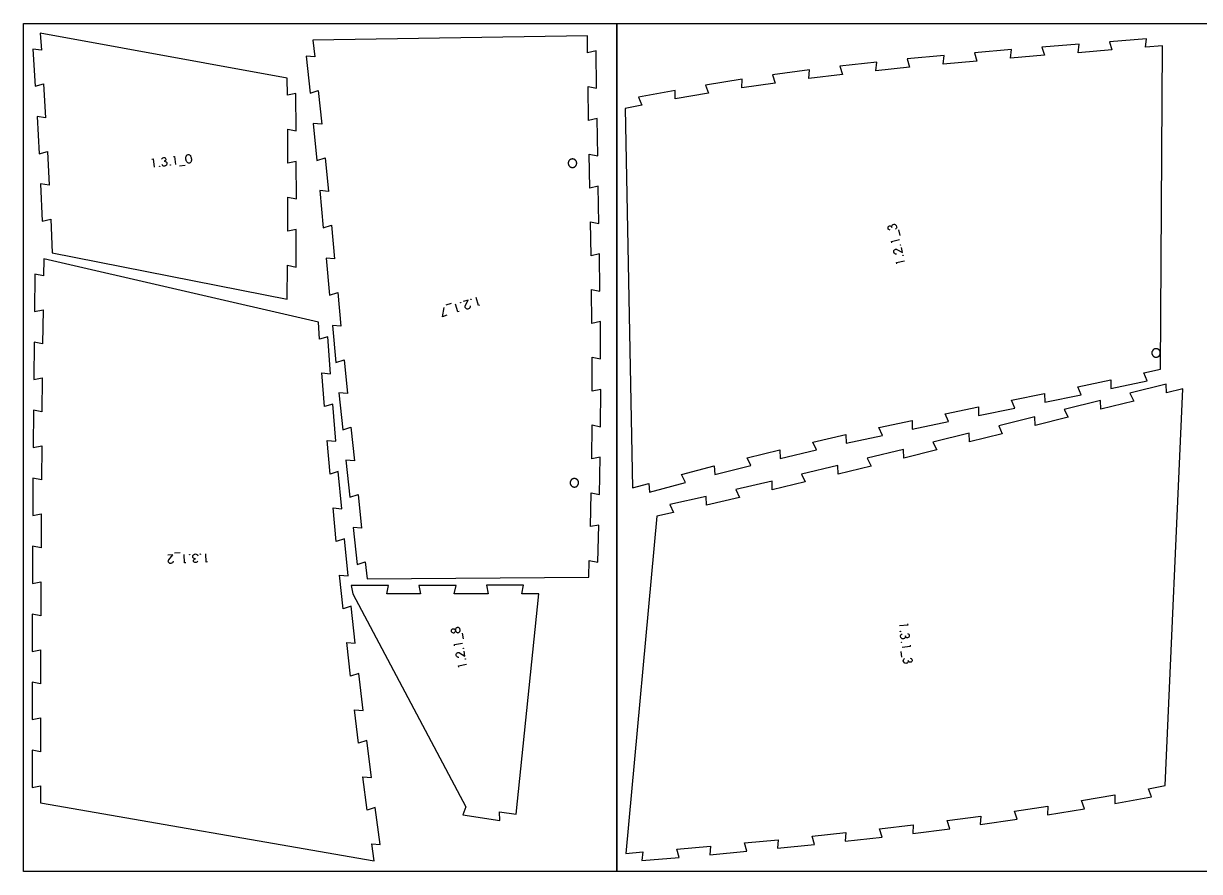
# Model space of a CAD drawing. Header units: millimetres. Extents: x -7040 to -2840, y -1100 to 1000.
# Drawn here: x -7040 to -5653, y -1100 to -100 of the extents above; entities that cross this region are included whole.
import ezdxf

# ---------------------------------------------------------------- set-up
doc = ezdxf.new("R2010")
doc.units = ezdxf.units.MM
doc.header["$MEASUREMENT"] = 0
for name, color, linetype, true_color in [('Default', 18, 'Continuous', 0x000000), ('nest_recut pieces$l_engrave_text', 5, 'Continuous', 0x0000ff), ('nest_recut pieces$l_inner_cut', 3, 'Continuous', 0x00ff00), ('nest_recut pieces$l_outer_cut', 1, 'Continuous', 0xff0000)]:
    doc.layers.add(name, color=color, linetype=linetype, true_color=true_color)

msp = doc.modelspace()

# ---------------------------------------------------------------- linework, layer by layer
at = {"layer": 'Default'}
for points in [[(-7040.5, -1100), (-7040.5, -100), (-6340.5, -100), (-6340.5, -1100)], [(-6340.5, -1100), (-6340.5, -100), (-5640.5, -100), (-5640.5, -1100)]]:
    msp.add_lwpolyline(points, close=True, dxfattribs=at)
at = {"layer": 'nest_recut pieces$l_engrave_text'}
for points in [[(-6889, -259.9), (-6887.5, -259.7), (-6886.4, -269.4)], [(-6877.5, -260.1), (-6877, -259.2), (-6876.6, -258.6), (-6876, -258.2), (-6875.1, -257.9), (-6874.2, -258), (-6873.4, -258.4), (-6872.8, -259), (-6872.5, -259.9), (-6872.6, -260.8), (-6873.1, -261.6), (-6873.8, -262.1), (-6874.7, -262.5), (-6873.3, -262.7), (-6872.2, -263.1), (-6871.5, -263.8), (-6871.2, -264.6), (-6871.2, -265.4), (-6871.3, -266), (-6871.6, -266.6), (-6871.9, -267.1), (-6873, -267.9), (-6874.3, -268.2), (-6875.2, -268.1), (-6876, -267.7), (-6876.5, -267.2), (-6877.1, -266.4)], [(-6863.6, -256.8), (-6862.2, -256.7), (-6861, -266.4)], [(-6856.3, -267.8), (-6849.6, -267)], [(-6018, -343.6), (-6018.9, -343.3), (-6019.5, -342.9), (-6020.1, -342.4), (-6020.4, -341.5), (-6020.4, -340.6), (-6020.2, -339.7), (-6019.6, -339), (-6018.8, -338.6), (-6017.9, -338.6), (-6017, -339.1), (-6016.4, -339.7), (-6015.9, -340.6), (-6015.9, -339.1), (-6015.6, -338), (-6015, -337.3), (-6014.2, -336.9), (-6013.4, -336.8), (-6012.8, -336.8), (-6012.1, -337), (-6011.6, -337.3), (-6010.8, -338.2), (-6010.3, -339.6), (-6010.2, -340.4), (-6010.6, -341.3), (-6011, -341.9), (-6011.8, -342.5)], [(-6006, -350), (-6007.6, -343.4)], [(-6016.1, -358.5), (-6016.4, -357.1), (-6006.9, -354.8)], [(-6010.4, -371.9), (-6010.9, -371.9), (-6011.6, -371.8), (-6012.1, -371.6), (-6012.6, -371.3), (-6013.3, -370.7), (-6013.7, -369.8), (-6013.8, -369.2), (-6013.8, -368.7), (-6013.7, -368.1), (-6013.5, -367.6), (-6012.7, -366.7), (-6012.2, -366.4), (-6011.8, -366.2), (-6010.8, -366.2), (-6010.5, -366.2), (-6010.3, -366.2), (-6009.9, -366.3), (-6003.3, -370), (-6004.6, -364.3)], [(-6010.2, -383.3), (-6010.5, -381.9), (-6001, -379.7)], [(-6513.6, -433.1), (-6513.6, -433.6), (-6513.6, -434.4), (-6513.8, -434.9), (-6514, -435.4), (-6514.7, -436.1), (-6515.5, -436.6), (-6516.1, -436.7), (-6516.6, -436.8), (-6517.2, -436.7), (-6517.7, -436.5), (-6518.6, -435.8), (-6519, -435.3), (-6519.2, -434.9), (-6519.3, -433.9), (-6519.3, -433.6), (-6519.3, -433.5), (-6519.2, -433), (-6516, -426.2), (-6521.6, -427.9)], [(-6502.3, -432.1), (-6503.6, -432.6), (-6506.5, -423.2)], [(-6540.9, -444.1), (-6546.2, -445.8), (-6544.2, -434.9)], [(-6535.8, -430.2), (-6542.3, -432.3)], [(-6526.6, -439.7), (-6528, -440.1), (-6530.9, -430.8)], [(-6863.8, -734), (-6864, -734.5), (-6864.2, -735.2), (-6864.5, -735.7), (-6864.9, -736.1), (-6865.7, -736.6), (-6866.6, -736.9), (-6867.2, -736.8), (-6867.7, -736.7), (-6868.2, -736.5), (-6868.7, -736.2), (-6869.4, -735.3), (-6869.6, -734.7), (-6869.7, -734.2), (-6869.6, -733.3), (-6869.5, -733), (-6869.4, -732.8), (-6869.2, -732.4), (-6864.4, -726.7), (-6870.2, -726.9)], [(-6855.5, -724.4), (-6862.3, -724.6)], [(-6849.1, -735.9), (-6850.6, -736), (-6850.9, -726.2)], [(-6835, -733.9), (-6835.6, -734.7), (-6836, -735.2), (-6836.7, -735.6), (-6837.5, -735.8), (-6838.5, -735.7), (-6839.3, -735.2), (-6839.8, -734.5), (-6840.1, -733.6), (-6839.9, -732.7), (-6839.3, -732), (-6838.6, -731.5), (-6837.6, -731.2), (-6839, -730.9), (-6840, -730.4), (-6840.6, -729.7), (-6840.9, -728.8), (-6840.8, -728.1), (-6840.7, -727.4), (-6840.4, -726.8), (-6840, -726.4), (-6838.9, -725.7), (-6837.5, -725.5), (-6836.6, -725.6), (-6835.9, -726.1), (-6835.4, -726.7), (-6834.9, -727.6)], [(-6823.6, -735), (-6825, -735.1), (-6825.4, -725.3)], [(-5997.3, -808), (-5997.1, -809.4), (-6006.9, -810.5)], [(-6531.9, -833.9), (-6532.1, -832.5), (-6522.5, -830.6)], [(-6521.4, -825.8), (-6522.7, -819.1)], [(-5997.5, -819.5), (-5996.7, -819.9), (-5996.1, -820.3), (-5995.7, -821), (-5995.4, -821.8), (-5995.5, -822.7), (-5995.9, -823.6), (-5996.5, -824.2), (-5997.4, -824.5), (-5998.3, -824.4), (-5999.1, -823.9), (-5999.6, -823.2), (-6000, -822.3), (-6000.2, -823.7), (-6000.6, -824.7), (-6001.2, -825.4), (-6002.2, -825.7), (-6002.9, -825.7), (-6003.6, -825.6), (-6004.1, -825.4), (-6004.6, -825), (-6005.4, -823.9), (-6005.7, -822.6), (-6005.6, -821.7), (-6005.2, -820.9), (-6004.7, -820.4), (-6003.9, -819.8)], [(-6526.8, -847.6), (-6527.3, -847.5), (-6528, -847.4), (-6528.5, -847.2), (-6528.9, -846.9), (-6529.6, -846.2), (-6530, -845.3), (-6530.1, -844.7), (-6530, -844.2), (-6529.9, -843.6), (-6529.6, -843.1), (-6528.9, -842.3), (-6528.4, -842), (-6527.9, -841.8), (-6527.4, -841.8), (-6526.9, -841.8), (-6526.6, -841.8), (-6526.5, -841.8), (-6526, -842), (-6519.6, -845.9), (-6520.7, -840.2)], [(-6005.4, -840.6), (-6004.6, -847.3)], [(-5994.4, -833.3), (-5994.2, -834.8), (-6003.9, -835.9)], [(-6527, -858.9), (-6527.3, -857.5), (-6517.7, -855.7)], [(-5994.2, -848.3), (-5993.3, -848.8), (-5992.8, -849.2), (-5992.3, -849.8), (-5992.1, -850.7), (-5992.1, -851.6), (-5992.5, -852.4), (-5993.2, -853.1), (-5994, -853.3), (-5995, -853.2), (-5995.7, -852.7), (-5996.3, -852), (-5996.6, -851.1), (-5996.8, -852.5), (-5997.2, -853.6), (-5997.9, -854.2), (-5998.8, -854.5), (-5999.6, -854.6), (-6000.2, -854.5), (-6000.8, -854.2), (-6001.3, -853.8), (-6002, -852.8), (-6002.4, -851.4), (-6002.3, -850.6), (-6001.9, -849.8), (-6001.3, -849.2), (-6000.5, -848.7)]]:
    msp.add_lwpolyline(points, dxfattribs=at)
for points in [[(-6846.6, -264.4), (-6847.2, -264), (-6847.8, -263.3), (-6848.3, -262.3), (-6848.3, -262.2), (-6848.4, -262), (-6848.5, -261.7), (-6848.6, -261.3), (-6848.8, -260.1), (-6848.9, -258.8), (-6848.9, -258.3), (-6848.9, -258), (-6848.9, -257.7), (-6848.9, -257.6), (-6848.6, -256.4), (-6848.3, -255.9), (-6848.2, -255.6), (-6847.6, -255), (-6847, -254.7), (-6846.3, -254.5), (-6845.5, -254.5), (-6844.7, -254.7), (-6844.2, -255.1), (-6843.6, -255.7), (-6843.3, -256.3), (-6842.9, -257.1), (-6842.7, -257.9), (-6842.6, -258.9), (-6842.4, -259.9), (-6842.4, -260.7), (-6842.4, -261.5), (-6842.5, -262.1), (-6842.7, -262.8), (-6843.1, -263.5), (-6843.5, -264), (-6843.9, -264.3), (-6844.5, -264.6), (-6845, -264.8), (-6845.8, -264.7)], [(-6880, -268.2), (-6879.8, -268.2), (-6879.8, -268.4), (-6879.8, -268.6), (-6880, -268.7), (-6880.1, -268.6), (-6880.2, -268.5), (-6880.2, -268.3)], [(-6867.3, -266.7), (-6867.2, -266.7), (-6867.1, -266.9), (-6867.1, -267), (-6867.3, -267.1), (-6867.5, -267.1), (-6867.5, -266.9), (-6867.5, -266.8)], [(-6005.9, -361.1), (-6005.9, -360.9), (-6005.7, -360.8), (-6005.5, -360.8), (-6005.4, -361), (-6005.5, -361.1), (-6005.6, -361.2), (-6005.8, -361.2)], [(-6002.9, -373.5), (-6002.9, -373.3), (-6002.8, -373.2), (-6002.6, -373.2), (-6002.5, -373.4), (-6002.5, -373.5), (-6002.7, -373.6), (-6002.8, -373.6)], [(-6524.8, -429.4), (-6524.9, -429.4), (-6525, -429.2), (-6525, -429.1), (-6524.9, -428.9), (-6524.7, -429), (-6524.6, -429.1), (-6524.6, -429.3)], [(-6512.6, -425.6), (-6512.8, -425.6), (-6512.9, -425.4), (-6512.9, -425.3), (-6512.7, -425.1), (-6512.5, -425.2), (-6512.4, -425.3), (-6512.4, -425.5)], [(-6844.6, -726.4), (-6844.8, -726.4), (-6844.8, -726.2), (-6844.8, -726), (-6844.6, -726), (-6844.4, -726), (-6844.4, -726.2), (-6844.4, -726.4)], [(-6831.8, -726), (-6832, -725.9), (-6832.1, -725.8), (-6832, -725.6), (-6831.9, -725.5), (-6831.7, -725.6), (-6831.6, -725.8), (-6831.7, -725.9)], [(-6531, -815.3), (-6530.8, -816), (-6530.5, -816.7), (-6530, -817.4), (-6529.5, -817.8), (-6528.9, -818.2), (-6528.3, -818.4), (-6527.6, -818.3), (-6526.8, -818), (-6526.1, -817.5), (-6525.7, -816.9), (-6525.4, -816), (-6525.4, -815.1), (-6525.5, -814.3), (-6525.8, -813.6), (-6526.2, -813.1), (-6526.7, -812.7), (-6527.4, -812.3), (-6528.1, -812.2), (-6528.8, -812.2), (-6529.4, -812.5), (-6529.8, -812.8), (-6530.3, -813.2), (-6530.5, -813.6), (-6530.8, -814.2), (-6530.9, -814.8), (-6530.9, -815.6), (-6530.8, -816.4), (-6531, -817), (-6531.4, -817.8), (-6531.9, -818.3), (-6532.4, -818.6), (-6532.8, -818.8), (-6533.2, -818.8), (-6533.9, -818.7), (-6534.6, -818.3), (-6535, -817.8), (-6535.4, -817.2), (-6535.5, -816.5), (-6535.6, -815.9), (-6535.4, -815.2), (-6535.2, -814.7), (-6534.7, -814.2), (-6534.2, -813.9), (-6533.7, -813.7), (-6533.1, -813.7), (-6532.5, -813.9), (-6531.8, -814.3), (-6531.3, -814.8)], [(-6005.7, -816.9), (-6005.7, -817.1), (-6005.9, -817.2), (-6006.1, -817.1), (-6006.1, -816.9), (-6006.1, -816.8), (-6005.9, -816.7), (-6005.8, -816.7)], [(-6004.2, -829.6), (-6004.2, -829.7), (-6004.4, -829.8), (-6004.6, -829.8), (-6004.7, -829.6), (-6004.6, -829.5), (-6004.5, -829.4), (-6004.3, -829.4)], [(-6521.8, -836.9), (-6521.8, -836.7), (-6521.6, -836.6), (-6521.4, -836.6), (-6521.3, -836.8), (-6521.4, -837), (-6521.5, -837.1), (-6521.7, -837)], [(-6519.4, -849.4), (-6519.3, -849.2), (-6519.2, -849.1), (-6519, -849.2), (-6518.9, -849.3), (-6518.9, -849.5), (-6519.1, -849.6), (-6519.3, -849.6)]]:
    msp.add_lwpolyline(points, close=True, dxfattribs=at)
at = {"layer": 'nest_recut pieces$l_inner_cut'}
for points in [[(-6397.6, -266.2), (-6397.5, -266.4), (-6397.5, -266.5), (-6397.4, -266.7), (-6397.3, -266.8), (-6397.2, -267), (-6397.2, -267.2), (-6397.1, -267.3), (-6397, -267.4), (-6396.9, -267.6), (-6396.8, -267.7), (-6396.7, -267.9), (-6396.6, -268), (-6396.4, -268.1), (-6396.3, -268.3), (-6396.2, -268.4), (-6396.1, -268.5), (-6395.9, -268.6), (-6395.8, -268.7), (-6395.7, -268.8), (-6395.5, -268.9), (-6395.4, -269), (-6395.2, -269.1), (-6395.1, -269.2), (-6394.9, -269.2), (-6394.7, -269.3), (-6394.6, -269.4), (-6394.4, -269.4), (-6394.3, -269.5), (-6394.1, -269.5), (-6393.9, -269.6), (-6393.8, -269.6), (-6393.6, -269.6), (-6393.4, -269.7), (-6393.2, -269.7), (-6393.1, -269.7), (-6392.9, -269.7), (-6392.7, -269.7), (-6392.5, -269.7), (-6392.4, -269.7), (-6392.2, -269.7), (-6392, -269.7), (-6391.9, -269.6), (-6391.7, -269.6), (-6391.5, -269.5), (-6391.4, -269.5), (-6391.2, -269.4), (-6391, -269.4), (-6390.9, -269.3), (-6390.7, -269.3), (-6390.5, -269.2), (-6390.4, -269.1), (-6390.2, -269), (-6390.1, -268.9), (-6390, -268.8), (-6389.8, -268.7), (-6389.7, -268.6), (-6389.5, -268.5), (-6389.4, -268.4), (-6389.3, -268.3), (-6389.2, -268.1), (-6389, -268), (-6388.9, -267.9), (-6388.8, -267.8), (-6388.7, -267.6), (-6388.6, -267.5), (-6388.5, -267.3), (-6388.4, -267.2), (-6388.4, -267), (-6388.3, -266.9), (-6388.2, -266.7), (-6388.1, -266.5), (-6388.1, -266.4), (-6388, -266.2), (-6388, -266.1), (-6387.9, -265.9), (-6387.9, -265.7), (-6387.9, -265.5), (-6387.8, -265.4), (-6387.8, -265.2), (-6387.8, -265), (-6387.8, -264.9), (-6387.8, -264.7), (-6387.8, -264.5), (-6387.8, -264.3), (-6387.8, -264.2), (-6387.8, -264), (-6387.9, -263.8), (-6387.9, -263.6), (-6387.9, -263.5), (-6388, -263.3), (-6388, -263.1), (-6388.1, -263), (-6388.2, -262.8), (-6388.2, -262.7), (-6388.3, -262.5), (-6388.4, -262.3), (-6388.5, -262.2), (-6388.6, -262), (-6388.7, -261.9), (-6388.8, -261.8), (-6388.9, -261.6), (-6389, -261.5), (-6389.1, -261.4), (-6389.2, -261.2), (-6389.3, -261.1), (-6389.5, -261), (-6389.6, -260.9), (-6389.7, -260.8), (-6389.9, -260.7), (-6390, -260.6), (-6390.1, -260.5), (-6390.3, -260.4), (-6390.4, -260.3), (-6390.6, -260.2), (-6390.8, -260.1), (-6390.9, -260.1), (-6391.1, -260), (-6391.2, -260), (-6391.4, -259.9), (-6391.6, -259.9), (-6391.7, -259.8), (-6391.9, -259.8), (-6392.1, -259.8), (-6392.3, -259.7), (-6392.4, -259.7), (-6392.6, -259.7), (-6392.8, -259.7), (-6393, -259.7), (-6393.1, -259.7), (-6393.3, -259.7), (-6393.5, -259.8), (-6393.6, -259.8), (-6393.8, -259.8), (-6394, -259.9), (-6394.2, -259.9), (-6394.3, -260), (-6394.5, -260), (-6394.6, -260.1), (-6394.8, -260.1), (-6395, -260.2), (-6395.1, -260.3), (-6395.3, -260.4), (-6395.4, -260.5), (-6395.6, -260.6), (-6395.7, -260.7), (-6395.8, -260.8), (-6396, -260.9), (-6396.1, -261), (-6396.2, -261.1), (-6396.4, -261.2), (-6396.5, -261.3), (-6396.6, -261.5), (-6396.7, -261.6), (-6396.8, -261.7), (-6396.9, -261.9), (-6397, -262), (-6397.1, -262.2), (-6397.2, -262.3), (-6397.3, -262.5), (-6397.3, -262.6), (-6397.4, -262.8), (-6397.5, -263), (-6397.5, -263.1), (-6397.6, -263.3), (-6397.6, -263.5), (-6397.7, -263.6), (-6397.7, -263.8), (-6397.7, -264), (-6397.8, -264.1), (-6397.8, -264.3), (-6397.8, -264.5), (-6397.8, -264.7), (-6397.8, -264.8), (-6397.8, -265), (-6397.8, -265.2), (-6397.8, -265.3), (-6397.7, -265.5), (-6397.7, -265.7), (-6397.7, -265.9), (-6397.6, -266)], [(-5705.3, -483.6), (-5705.5, -483.7), (-5705.7, -483.7), (-5705.8, -483.8), (-5706, -483.8), (-5706.2, -483.9), (-5706.3, -484), (-5706.5, -484), (-5706.6, -484.1), (-5706.8, -484.2), (-5706.9, -484.3), (-5707.1, -484.4), (-5707.2, -484.5), (-5707.3, -484.6), (-5707.5, -484.7), (-5707.6, -484.8), (-5707.7, -485), (-5707.8, -485.1), (-5708, -485.2), (-5708.1, -485.4), (-5708.2, -485.5), (-5708.3, -485.6), (-5708.4, -485.8), (-5708.5, -485.9), (-5708.6, -486.1), (-5708.6, -486.2), (-5708.7, -486.4), (-5708.8, -486.5), (-5708.8, -486.7), (-5708.9, -486.9), (-5709, -487), (-5709, -487.2), (-5709.1, -487.4), (-5709.1, -487.5), (-5709.1, -487.7), (-5709.1, -487.9), (-5709.2, -488.1), (-5709.2, -488.2), (-5709.2, -488.4), (-5709.2, -488.6), (-5709.2, -488.7), (-5709.2, -488.9), (-5709.1, -489.1), (-5709.1, -489.3), (-5709.1, -489.4), (-5709.1, -489.6), (-5709, -489.8), (-5709, -489.9), (-5708.9, -490.1), (-5708.9, -490.3), (-5708.8, -490.4), (-5708.7, -490.6), (-5708.6, -490.7), (-5708.6, -490.9), (-5708.5, -491), (-5708.4, -491.2), (-5708.3, -491.3), (-5708.2, -491.5), (-5708.1, -491.6), (-5708, -491.8), (-5707.9, -491.9), (-5707.7, -492), (-5707.6, -492.1), (-5707.5, -492.2), (-5707.4, -492.4), (-5707.2, -492.5), (-5707.1, -492.6), (-5706.9, -492.7), (-5706.8, -492.8), (-5706.6, -492.8), (-5706.5, -492.9), (-5706.3, -493), (-5706.2, -493.1), (-5706, -493.1), (-5705.8, -493.2), (-5705.7, -493.3), (-5705.5, -493.3), (-5705.3, -493.4), (-5705.2, -493.4), (-5705, -493.4), (-5704.8, -493.4), (-5704.7, -493.5), (-5704.5, -493.5), (-5704.3, -493.5), (-5704.1, -493.5), (-5704, -493.5), (-5703.8, -493.5), (-5703.6, -493.5), (-5703.5, -493.4), (-5703.3, -493.4), (-5703.1, -493.4), (-5702.9, -493.3), (-5702.8, -493.3), (-5702.6, -493.2), (-5702.4, -493.2), (-5702.3, -493.1), (-5702.1, -493), (-5702, -493), (-5701.8, -492.9), (-5701.7, -492.8), (-5701.5, -492.7), (-5701.4, -492.6), (-5701.2, -492.5), (-5701.1, -492.4), (-5701, -492.3), (-5700.8, -492.2), (-5700.7, -492.1), (-5700.6, -492), (-5700.5, -491.8), (-5700.3, -491.7), (-5700.2, -491.6), (-5700.1, -491.4), (-5700, -491.3), (-5699.9, -491.1), (-5699.8, -491), (-5699.8, -490.8), (-5699.7, -490.7), (-5699.6, -490.5), (-5699.5, -490.4), (-5699.5, -490.2), (-5699.4, -490), (-5699.4, -489.9), (-5699.3, -489.7), (-5699.3, -489.5), (-5699.3, -489.4), (-5699.2, -489.2), (-5699.2, -489), (-5699.2, -488.8), (-5699.2, -488.7), (-5699.2, -488.5), (-5699.2, -488.3), (-5699.2, -488.2), (-5699.2, -488), (-5699.2, -487.8), (-5699.3, -487.6), (-5699.3, -487.5), (-5699.3, -487.3), (-5699.4, -487.1), (-5699.4, -487), (-5699.5, -486.8), (-5699.5, -486.6), (-5699.6, -486.5), (-5699.7, -486.3), (-5699.8, -486.2), (-5699.8, -486), (-5699.9, -485.9), (-5700, -485.7), (-5700.1, -485.6), (-5700.2, -485.4), (-5700.3, -485.3), (-5700.4, -485.2), (-5700.6, -485), (-5700.7, -484.9), (-5700.8, -484.8), (-5700.9, -484.7), (-5701.1, -484.6), (-5701.2, -484.5), (-5701.4, -484.4), (-5701.5, -484.3), (-5701.6, -484.2), (-5701.8, -484.1), (-5702, -484), (-5702.1, -483.9), (-5702.3, -483.9), (-5702.4, -483.8), (-5702.6, -483.8), (-5702.8, -483.7), (-5702.9, -483.7), (-5703.1, -483.6), (-5703.3, -483.6), (-5703.4, -483.5), (-5703.6, -483.5), (-5703.8, -483.5), (-5704, -483.5), (-5704.1, -483.5), (-5704.3, -483.5), (-5704.5, -483.5), (-5704.7, -483.5), (-5704.8, -483.5), (-5705, -483.6), (-5705.2, -483.6)], [(-6395.3, -643.1), (-6395.3, -643.3), (-6395.2, -643.4), (-6395.1, -643.6), (-6395.1, -643.7), (-6395, -643.9), (-6394.9, -644.1), (-6394.8, -644.2), (-6394.7, -644.3), (-6394.6, -644.5), (-6394.5, -644.6), (-6394.4, -644.8), (-6394.3, -644.9), (-6394.2, -645), (-6394.1, -645.2), (-6393.9, -645.3), (-6393.8, -645.4), (-6393.7, -645.5), (-6393.5, -645.6), (-6393.4, -645.7), (-6393.3, -645.8), (-6393.1, -645.9), (-6393, -646), (-6392.8, -646.1), (-6392.6, -646.1), (-6392.5, -646.2), (-6392.3, -646.3), (-6392.2, -646.3), (-6392, -646.4), (-6391.8, -646.4), (-6391.7, -646.5), (-6391.5, -646.5), (-6391.3, -646.5), (-6391.1, -646.6), (-6391, -646.6), (-6390.8, -646.6), (-6390.6, -646.6), (-6390.5, -646.6), (-6390.3, -646.6), (-6390.1, -646.6), (-6389.9, -646.6), (-6389.8, -646.6), (-6389.6, -646.5), (-6389.4, -646.5), (-6389.3, -646.4), (-6389.1, -646.4), (-6388.9, -646.3), (-6388.8, -646.3), (-6388.6, -646.2), (-6388.4, -646.2), (-6388.3, -646.1), (-6388.1, -646), (-6388, -645.9), (-6387.8, -645.8), (-6387.7, -645.7), (-6387.5, -645.6), (-6387.4, -645.5), (-6387.3, -645.4), (-6387.1, -645.3), (-6387, -645.2), (-6386.9, -645), (-6386.8, -644.9), (-6386.7, -644.8), (-6386.6, -644.6), (-6386.5, -644.5), (-6386.4, -644.4), (-6386.3, -644.2), (-6386.2, -644.1), (-6386.1, -643.9), (-6386, -643.8), (-6385.9, -643.6), (-6385.9, -643.4), (-6385.8, -643.3), (-6385.8, -643.1), (-6385.7, -643), (-6385.7, -642.8), (-6385.6, -642.6), (-6385.6, -642.4), (-6385.6, -642.3), (-6385.6, -642.1), (-6385.5, -641.9), (-6385.5, -641.8), (-6385.5, -641.6), (-6385.5, -641.4), (-6385.5, -641.2), (-6385.6, -641.1), (-6385.6, -640.9), (-6385.6, -640.7), (-6385.6, -640.5), (-6385.7, -640.4), (-6385.7, -640.2), (-6385.8, -640), (-6385.8, -639.9), (-6385.9, -639.7), (-6386, -639.6), (-6386, -639.4), (-6386.1, -639.2), (-6386.2, -639.1), (-6386.3, -638.9), (-6386.4, -638.8), (-6386.5, -638.7), (-6386.6, -638.5), (-6386.7, -638.4), (-6386.8, -638.3), (-6386.9, -638.1), (-6387.1, -638), (-6387.2, -637.9), (-6387.3, -637.8), (-6387.5, -637.7), (-6387.6, -637.6), (-6387.7, -637.5), (-6387.9, -637.4), (-6388, -637.3), (-6388.2, -637.2), (-6388.3, -637.1), (-6388.5, -637), (-6388.7, -637), (-6388.8, -636.9), (-6389, -636.9), (-6389.1, -636.8), (-6389.3, -636.8), (-6389.5, -636.7), (-6389.7, -636.7), (-6389.8, -636.7), (-6390, -636.6), (-6390.2, -636.6), (-6390.3, -636.6), (-6390.5, -636.6), (-6390.7, -636.6), (-6390.9, -636.6), (-6391, -636.6), (-6391.2, -636.7), (-6391.4, -636.7), (-6391.6, -636.7), (-6391.7, -636.8), (-6391.9, -636.8), (-6392.1, -636.8), (-6392.2, -636.9), (-6392.4, -637), (-6392.5, -637), (-6392.7, -637.1), (-6392.9, -637.2), (-6393, -637.3), (-6393.2, -637.4), (-6393.3, -637.4), (-6393.4, -637.5), (-6393.6, -637.7), (-6393.7, -637.8), (-6393.9, -637.9), (-6394, -638), (-6394.1, -638.1), (-6394.2, -638.2), (-6394.3, -638.4), (-6394.4, -638.5), (-6394.6, -638.6), (-6394.7, -638.8), (-6394.8, -638.9), (-6394.8, -639.1), (-6394.9, -639.2), (-6395, -639.4), (-6395.1, -639.5), (-6395.2, -639.7), (-6395.2, -639.9), (-6395.3, -640), (-6395.3, -640.2), (-6395.4, -640.4), (-6395.4, -640.5), (-6395.4, -640.7), (-6395.5, -640.9), (-6395.5, -641), (-6395.5, -641.2), (-6395.5, -641.4), (-6395.5, -641.6), (-6395.5, -641.7), (-6395.5, -641.9), (-6395.5, -642.1), (-6395.5, -642.2), (-6395.5, -642.4), (-6395.4, -642.6), (-6395.4, -642.8), (-6395.4, -642.9)]]:
    msp.add_lwpolyline(points, close=True, dxfattribs=at)
at = {"layer": 'nest_recut pieces$l_outer_cut'}
for points in [[(-6729.3, -425.2), (-6728.9, -385.1), (-6718.9, -387.2), (-6718.6, -343.1), (-6728.6, -345), (-6728.5, -304.9), (-6718.5, -306.9), (-6718.6, -262.8), (-6728.5, -264.8), (-6728.8, -224.7), (-6718.8, -226.6), (-6719.2, -182.5), (-6729.2, -184.6), (-6729.5, -164.6), (-7020.7, -111.5), (-7019.4, -131.4), (-7029.5, -130.1), (-7026.7, -173.9), (-7016.8, -171.2), (-7014.4, -211.1), (-7024.5, -209.6), (-7022.1, -253.5), (-7012.2, -250.9), (-7010.2, -290.8), (-7020.3, -289.2), (-7018.3, -333.1), (-7008.4, -330.7), (-7006.8, -370.5)], [(-6699.1, -119.6), (-6696.9, -139.4), (-6707.1, -138.5), (-6702.4, -182.1), (-6692.7, -179.1), (-6688.6, -218.8), (-6698.8, -217.8), (-6694.4, -261.4), (-6684.7, -258.5), (-6680.8, -298.2), (-6691, -297.1), (-6686.8, -340.8), (-6677.1, -337.9), (-6673.4, -377.6), (-6683.5, -376.6), (-6679.4, -420.3), (-6669.6, -417.4), (-6665.9, -457.1), (-6676, -456.1), (-6671.8, -499.7), (-6662.1, -496.8), (-6658.1, -536.5), (-6668.3, -535.5), (-6663.8, -579.2), (-6654.1, -576.2), (-6650, -615.9), (-6660.1, -615), (-6655.5, -658.6), (-6645.8, -655.6), (-6641.6, -695.2), (-6651.7, -694.3), (-6647, -738), (-6637.3, -734.9), (-6635.1, -754.7), (-6373.6, -753), (-6372.9, -733.1), (-6362.9, -735.3), (-6361.6, -691.5), (-6371.7, -693.2), (-6370.8, -653.3), (-6360.8, -655.4), (-6360, -611.5), (-6370.1, -613.4), (-6369.6, -573.4), (-6359.7, -575.5), (-6359.5, -531.6), (-6369.5, -533.5), (-6369.6, -493.6), (-6359.6, -495.5), (-6359.9, -451.6), (-6369.9, -453.7), (-6370.3, -413.8), (-6360.3, -415.6), (-6360.9, -371.7), (-6370.9, -373.9), (-6371.6, -334), (-6361.5, -335.8), (-6362.3, -291.9), (-6372.3, -294.1), (-6373, -254.2), (-6362.9, -256), (-6363.7, -212.1), (-6373.7, -214.3), (-6374.4, -174.4), (-6364.3, -176.2), (-6365, -132.3), (-6374.9, -134.4), (-6375.2, -114.5)], [(-5696.8, -126.4), (-5716.7, -128), (-5715.5, -117.9), (-5759.3, -121.4), (-5756.5, -131.2), (-5796.2, -134.4), (-5795.1, -124.2), (-5838.8, -127.7), (-5836, -137.5), (-5875.8, -140.8), (-5874.6, -130.7), (-5918.4, -134.4), (-5915.5, -144.2), (-5955.3, -147.8), (-5954.2, -137.6), (-5997.9, -141.8), (-5995, -151.6), (-6034.7, -155.7), (-6033.8, -145.5), (-6077.4, -150.4), (-6074.3, -160.1), (-6113.9, -164.9), (-6113.3, -154.7), (-6156.8, -160.5), (-6153.5, -170.2), (-6193, -175.9), (-6192.6, -165.7), (-6235.9, -172.6), (-6232.4, -182.2), (-6271.7, -189), (-6271.6, -178.8), (-6314.7, -186.9), (-6310.9, -196.3), (-6330.5, -200.2), (-6321.9, -647.7), (-6302.6, -642.3), (-6302, -652.5), (-6259.6, -641.1), (-6264.1, -631.9), (-6225.5, -621.8), (-6225, -632), (-6182.4, -621.3), (-6186.8, -612.1), (-6148, -602.7), (-6147.7, -612.9), (-6104.9, -602.9), (-6109.1, -593.6), (-6070.2, -584.8), (-6070, -595), (-6027.1, -585.7), (-6031.2, -576.4), (-5992.1, -568.2), (-5992.1, -578.4), (-5949.1, -569.5), (-5953, -560.1), (-5913.9, -552.2), (-5913.9, -562.4), (-5870.9, -553.7), (-5874.8, -544.3), (-5835.7, -536.4), (-5835.6, -546.6), (-5792.6, -537.7), (-5796.6, -528.3), (-5757.5, -520.1), (-5757.4, -530.3), (-5714.5, -521.3), (-5718.5, -511.9), (-5698.9, -507.8)], [(-7016.7, -377.5), (-7017, -397.5), (-7027, -395.4), (-7027.5, -439.5), (-7017.5, -437.6), (-7017.9, -477.7), (-7027.9, -475.6), (-7028.3, -519.7), (-7018.3, -517.8), (-7018.7, -557.9), (-7028.7, -555.8), (-7029, -599.9), (-7019, -598), (-7019.3, -638), (-7029.3, -636), (-7029.6, -680.1), (-7019.6, -678.1), (-7019.8, -718.2), (-7029.8, -716.2), (-7030, -760.3), (-7020, -758.3), (-7020.2, -798.4), (-7030.2, -796.4), (-7030.3, -840.5), (-7020.3, -838.5), (-7020.4, -878.6), (-7030.4, -876.6), (-7030.4, -920.7), (-7020.4, -918.7), (-7020.4, -958.8), (-7030.4, -956.8), (-7030.4, -1000.9), (-7020.4, -998.9), (-7020.3, -1018.9), (-6626.9, -1087.3), (-6629.7, -1067.5), (-6619.5, -1068.1), (-6625.4, -1024.6), (-6635, -1027.9), (-6640.2, -988.4), (-6630, -989.1), (-6635.5, -945.6), (-6645.2, -948.8), (-6650, -909.2), (-6639.9, -910), (-6645, -866.4), (-6654.7, -869.5), (-6659.2, -829.9), (-6649, -830.8), (-6653.8, -787.1), (-6663.5, -790.2), (-6667.6, -750.5), (-6657.5, -751.5), (-6661.8, -707.8), (-6671.5, -710.8), (-6675.3, -671.1), (-6665.1, -672.2), (-6669.1, -628.4), (-6678.8, -631.3), (-6682.2, -591.6), (-6672.1, -592.7), (-6675.6, -549), (-6685.4, -551.8), (-6688.4, -512), (-6678.3, -513.3), (-6681.4, -469.5), (-6691.2, -472.2), (-6692.5, -452.3)], [(-6329.7, -1078.7), (-6309.7, -1077), (-6310.8, -1087.1), (-6266.9, -1083.4), (-6269.8, -1073.6), (-6229.8, -1070), (-6230.9, -1080.2), (-6187, -1076.1), (-6189.9, -1066.4), (-6150, -1062.5), (-6151, -1072.7), (-6107.1, -1068.2), (-6110.1, -1058.5), (-6070.2, -1054.2), (-6071.1, -1064.4), (-6027.3, -1059.5), (-6030.4, -1049.8), (-5990.6, -1045), (-5991.3, -1055.2), (-5947.6, -1049.6), (-5950.8, -1040), (-5911.1, -1034.6), (-5911.7, -1044.8), (-5868, -1038.5), (-5871.4, -1028.9), (-5831.8, -1022.9), (-5832.2, -1033.1), (-5788.6, -1026), (-5792.2, -1016.5), (-5752.7, -1009.7), (-5752.9, -1019.9), (-5709.5, -1012), (-5713.3, -1002.6), (-5693.6, -998.8), (-5672.5, -530.9), (-5691.9, -535.7), (-5692.3, -525.5), (-5735, -536), (-5730.6, -545.2), (-5769.4, -554.8), (-5769.8, -544.6), (-5812.5, -555.2), (-5808.1, -564.4), (-5846.8, -574.1), (-5847.3, -563.9), (-5889.9, -574.5), (-5885.6, -583.7), (-5924.3, -593.3), (-5924.8, -583.2), (-5967.4, -593.7), (-5963, -602.9), (-6001.8, -612.5), (-6002.2, -602.3), (-6044.9, -612.7), (-6040.5, -621.9), (-6079.3, -631.3), (-6079.7, -621.1), (-6122.4, -631.4), (-6118.1, -640.6), (-6157, -649.8), (-6157.3, -639.7), (-6200.1, -649.7), (-6195.8, -658.9), (-6234.7, -667.9), (-6235, -657.7), (-6277.8, -667.4), (-6273.6, -676.7), (-6293.1, -681.1)], [(-6432.5, -772.5), (-6452.4, -772.5), (-6450.4, -762.5), (-6494.3, -762.5), (-6492.3, -772.5), (-6532.2, -772.6), (-6530.2, -762.6), (-6574.1, -762.6), (-6572.1, -772.6), (-6612, -772.7), (-6610, -762.7), (-6653.9, -762.7), (-6651.9, -772.7), (-6518.5, -1023.8), (-6522, -1033.3), (-6478.6, -1039.9), (-6479, -1029.7), (-6459.3, -1032.6)]]:
    msp.add_lwpolyline(points, close=True, dxfattribs=at)

doc.saveas('drawing.dxf')
